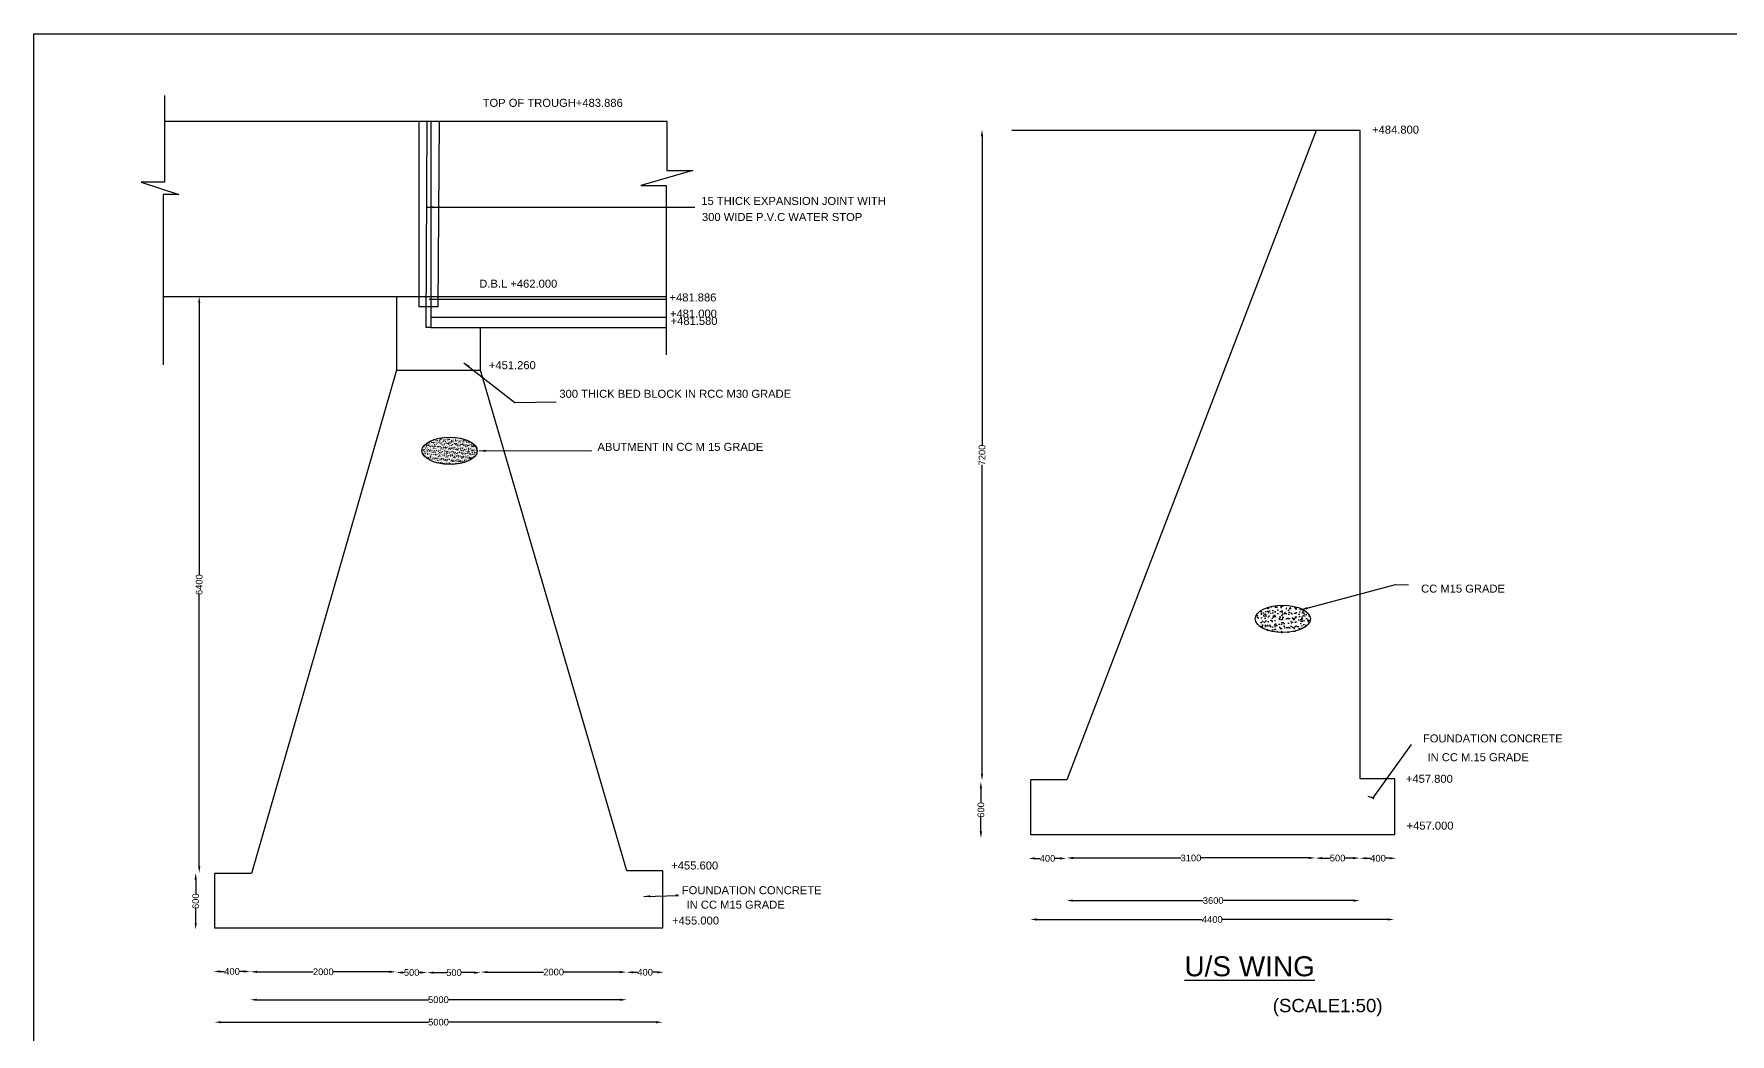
# Model space of a CAD drawing. Header units: millimetres. Extents: x 2543178 to 2557692, y 44357851 to 44367286.
# Drawn here: x 2543178 to 2549535, y 44363536 to 44367286 of the extents above; entities that cross this region are included whole.
import ezdxf

# ---------------------------------------------------------------- set-up
doc = ezdxf.new("R2010")
doc.units = ezdxf.units.MM
doc.header["$MEASUREMENT"] = 0
doc.layers.add('DIMENSION', color=7, linetype='Continuous')
doc.layers.add('TEXT', color=7, linetype='Continuous')
doc.styles.get("Standard").update_dxf_attribs({"font": 'arial.ttf', "height": 25})
doc.dimstyles.get("Standard").update_dxf_attribs({"dimtxt": 25, "dimasz": 25, "dimexe": 0.18, "dimexo": 0.0625, "dimgap": 0.09, "dimtad": 0, "dimdec": 0, "dimzin": 0, "dimdsep": 46, "dimtxsty": 'Standard', "dimcen": 0.09, "dimse1": 1, "dimse2": 1, "dimadec": 0, "dimazin": 0, "dimtfac": 1, "dimtdec": 0, "dimtofl": 0, "dimtmove": 0, "dimatfit": 3, "dimfxl": 1, "dimtolj": 1, "dimtzin": 0, "dimarcsym": 0})

# ---------------------------------------------------------------- blocks, each defined once
blk = doc.blocks.new('*D53')
at = {"layer": 'Defpoints', "color": 0, "transparency": 16777216}
for p in [(2543784.1, 44364140.6), (2543803.1, 44364140.6), (2543801.9, 44363928)]:
    blk.add_point(p, dxfattribs=at)
at = {"layer": 'TEXT', "color": 0, "lineweight": -2, "transparency": 16777216}
for p, q in [((2543784.1, 44364115.6), (2543784.1, 44364062)), ((2543784.1, 44363953), (2543784.1, 44364006.6))]:
    blk.add_line(p, q, dxfattribs=at)
at = {"layer": 'TEXT', "color": 0, "transparency": 16777216}
for points in [[(2543779.9, 44364115.6), (2543788.3, 44364115.6), (2543784.1, 44364140.6)], [(2543779.9, 44363953), (2543788.3, 44363953), (2543784.1, 44363928)]]:
    blk.add_solid(points, dxfattribs=at)
at = {"layer": 'TEXT', "color": 0, "transparency": 16777216, "insert": (2543784.1, 44364034.3), "char_height": 25, "attachment_point": 5, "rotation": 90}
blk.add_mtext('\\A1;600', dxfattribs=at)
blk = doc.blocks.new('*D54')
at = {"layer": 'Defpoints', "color": 0, "transparency": 16777216}
for p in [(2543784.1, 44366302.1), (2543797.3, 44366302.1), (2543784.1, 44364140.6)]:
    blk.add_point(p, dxfattribs=at)
at = {"layer": 'TEXT', "color": 0, "lineweight": -2, "transparency": 16777216}
for p, q in [((2543797.3, 44366277.1), (2543797.3, 44365258.8)), ((2543797.3, 44364165.6), (2543797.3, 44365183.9))]:
    blk.add_line(p, q, dxfattribs=at)
at = {"layer": 'TEXT', "color": 0, "transparency": 16777216}
for points in [[(2543793.2, 44366277.1), (2543801.5, 44366277.1), (2543797.3, 44366302.1)], [(2543793.2, 44364165.6), (2543801.5, 44364165.6), (2543797.3, 44364140.6)]]:
    blk.add_solid(points, dxfattribs=at)
at = {"layer": 'TEXT', "color": 0, "transparency": 16777216, "insert": (2543797.3, 44365221.3), "char_height": 25, "attachment_point": 5, "rotation": 90}
blk.add_mtext('\\A1;6400', dxfattribs=at)
blk = doc.blocks.new('*D55')
at = {"layer": 'Defpoints', "color": 0, "transparency": 16777216}
for p in [(2543851.3, 44363772.2), (2543851.3, 44363771), (2543989.3, 44363771.4)]:
    blk.add_point(p, dxfattribs=at)
at = {"layer": 'TEXT', "color": 0, "lineweight": -2, "transparency": 16777216}
for p, q in [((2543876.3, 44363771), (2543892.1, 44363771)), ((2543964.3, 44363771), (2543948.4, 44363771))]:
    blk.add_line(p, q, dxfattribs=at)
at = {"layer": 'TEXT', "color": 0, "transparency": 16777216}
for points in [[(2543876.3, 44363775.1), (2543876.3, 44363766.8), (2543851.3, 44363771)], [(2543964.3, 44363775.1), (2543964.3, 44363766.8), (2543989.3, 44363771)]]:
    blk.add_solid(points, dxfattribs=at)
at = {"layer": 'TEXT', "color": 0, "transparency": 16777216, "insert": (2543920.3, 44363771), "char_height": 25, "attachment_point": 5}
blk.add_mtext('\\A1;400', dxfattribs=at)
blk = doc.blocks.new('*D56')
at = {"layer": 'Defpoints', "color": 0, "transparency": 16777216}
for p in [(2543989.3, 44363771), (2544535.4, 44363770.6), (2544535.4, 44363769.6)]:
    blk.add_point(p, dxfattribs=at)
at = {"layer": 'TEXT', "color": 0, "lineweight": -2, "transparency": 16777216}
for p, q in [((2544014.3, 44363769.6), (2544224.8, 44363769.6)), ((2544510.4, 44363769.6), (2544299.9, 44363769.6))]:
    blk.add_line(p, q, dxfattribs=at)
at = {"layer": 'TEXT', "color": 0, "transparency": 16777216}
for points in [[(2544014.3, 44363773.8), (2544014.3, 44363765.5), (2543989.3, 44363769.6)], [(2544510.4, 44363773.8), (2544510.4, 44363765.5), (2544535.4, 44363769.6)]]:
    blk.add_solid(points, dxfattribs=at)
at = {"layer": 'TEXT', "color": 0, "transparency": 16777216, "insert": (2544262.4, 44363769.6), "char_height": 25, "attachment_point": 5}
blk.add_mtext('\\A1;2000', dxfattribs=at)
blk = doc.blocks.new('*D57')
at = {"layer": 'Defpoints', "color": 0, "transparency": 16777216}
for p in [(2544535.4, 44363769.6), (2544651.6, 44363770.6), (2544651.6, 44363767.1)]:
    blk.add_point(p, dxfattribs=at)
at = {"layer": 'TEXT', "color": 0, "lineweight": -2, "transparency": 16777216}
for p, q in [((2544560.4, 44363767.1), (2544565.8, 44363767.1)), ((2544626.6, 44363767.1), (2544621.2, 44363767.1))]:
    blk.add_line(p, q, dxfattribs=at)
at = {"layer": 'TEXT', "color": 0, "transparency": 16777216}
for points in [[(2544560.4, 44363771.3), (2544560.4, 44363762.9), (2544535.4, 44363767.1)], [(2544626.6, 44363771.3), (2544626.6, 44363762.9), (2544651.6, 44363767.1)]]:
    blk.add_solid(points, dxfattribs=at)
at = {"layer": 'TEXT', "color": 0, "transparency": 16777216, "insert": (2544593.5, 44363767.1), "char_height": 25, "attachment_point": 5}
blk.add_mtext('\\A1;500', dxfattribs=at)
blk = doc.blocks.new('*D58')
at = {"layer": 'Defpoints', "color": 0, "transparency": 16777216}
for p in [(2544651.6, 44363767.1), (2544852.7, 44363770.1), (2544852.7, 44363766.6)]:
    blk.add_point(p, dxfattribs=at)
at = {"layer": 'TEXT', "color": 0, "lineweight": -2, "transparency": 16777216}
for p, q in [((2544676.6, 44363766.6), (2544724.5, 44363766.6)), ((2544827.7, 44363766.6), (2544779.8, 44363766.6))]:
    blk.add_line(p, q, dxfattribs=at)
at = {"layer": 'TEXT', "color": 0, "transparency": 16777216}
for points in [[(2544676.6, 44363770.7), (2544676.6, 44363762.4), (2544651.6, 44363766.6)], [(2544827.7, 44363770.7), (2544827.7, 44363762.4), (2544852.7, 44363766.6)]]:
    blk.add_solid(points, dxfattribs=at)
at = {"layer": 'TEXT', "color": 0, "transparency": 16777216, "insert": (2544752.1, 44363766.6), "char_height": 25, "attachment_point": 5}
blk.add_mtext('\\A1;500', dxfattribs=at)
blk = doc.blocks.new('*D59')
at = {"layer": 'Defpoints', "color": 0, "transparency": 16777216}
for p in [(2545398.7, 44363776.8), (2544852.7, 44363766.6), (2545398.7, 44363768.7)]:
    blk.add_point(p, dxfattribs=at)
at = {"layer": 'TEXT', "color": 0, "lineweight": -2, "transparency": 16777216}
for p, q in [((2544877.7, 44363768.7), (2545088.1, 44363768.7)), ((2545373.7, 44363768.7), (2545163.3, 44363768.7))]:
    blk.add_line(p, q, dxfattribs=at)
at = {"layer": 'TEXT', "color": 0, "transparency": 16777216}
for points in [[(2544877.7, 44363772.8), (2544877.7, 44363764.5), (2544852.7, 44363768.7)], [(2545373.7, 44363772.8), (2545373.7, 44363764.5), (2545398.7, 44363768.7)]]:
    blk.add_solid(points, dxfattribs=at)
at = {"layer": 'TEXT', "color": 0, "transparency": 16777216, "insert": (2545125.7, 44363768.7), "char_height": 25, "attachment_point": 5}
blk.add_mtext('\\A1;2000', dxfattribs=at)
blk = doc.blocks.new('*D60')
at = {"layer": 'Defpoints', "color": 0, "transparency": 16777216}
for p in [(2545398.7, 44363768.7), (2545538.4, 44363768.7), (2545538.4, 44363767.9)]:
    blk.add_point(p, dxfattribs=at)
at = {"layer": 'TEXT', "color": 0, "lineweight": -2, "transparency": 16777216}
for p, q in [((2545423.7, 44363767.9), (2545440.4, 44363767.9)), ((2545513.4, 44363767.9), (2545496.7, 44363767.9))]:
    blk.add_line(p, q, dxfattribs=at)
at = {"layer": 'TEXT', "color": 0, "transparency": 16777216}
for points in [[(2545423.7, 44363772), (2545423.7, 44363763.7), (2545398.7, 44363767.9)], [(2545513.4, 44363772), (2545513.4, 44363763.7), (2545538.4, 44363767.9)]]:
    blk.add_solid(points, dxfattribs=at)
at = {"layer": 'TEXT', "color": 0, "transparency": 16777216, "insert": (2545468.6, 44363767.9), "char_height": 25, "attachment_point": 5}
blk.add_mtext('\\A1;400', dxfattribs=at)
blk = doc.blocks.new('*D61')
at = {"layer": 'Defpoints', "color": 0, "transparency": 16777216}
for p in [(2543988, 44363659), (2545399.8, 44363669.7), (2545399.8, 44363665)]:
    blk.add_point(p, dxfattribs=at)
at = {"layer": 'TEXT', "color": 0, "lineweight": -2, "transparency": 16777216}
for p, q in [((2544013, 44363665), (2544656.6, 44363665)), ((2545374.8, 44363665), (2544731.3, 44363665))]:
    blk.add_line(p, q, dxfattribs=at)
at = {"layer": 'TEXT', "color": 0, "transparency": 16777216}
for points in [[(2544013, 44363669.1), (2544013, 44363660.8), (2543988, 44363665)], [(2545374.8, 44363669.1), (2545374.8, 44363660.8), (2545399.8, 44363665)]]:
    blk.add_solid(points, dxfattribs=at)
at = {"layer": 'TEXT', "color": 0, "transparency": 16777216, "insert": (2544693.9, 44363665), "char_height": 25, "attachment_point": 5}
blk.add_mtext('\\A1;5000', dxfattribs=at)
blk = doc.blocks.new('*D62')
at = {"layer": 'Defpoints', "color": 0, "transparency": 16777216}
for p in [(2545534.2, 44363584.8), (2543854.2, 44363574.9), (2545534.2, 44363580.8)]:
    blk.add_point(p, dxfattribs=at)
at = {"layer": 'TEXT', "color": 0, "lineweight": -2, "transparency": 16777216}
for p, q in [((2543879.2, 44363580.8), (2544656.8, 44363580.8)), ((2545509.2, 44363580.8), (2544731.6, 44363580.8))]:
    blk.add_line(p, q, dxfattribs=at)
at = {"layer": 'TEXT', "color": 0, "transparency": 16777216}
for points in [[(2543879.2, 44363585), (2543879.2, 44363576.6), (2543854.2, 44363580.8)], [(2545509.2, 44363585), (2545509.2, 44363576.6), (2545534.2, 44363580.8)]]:
    blk.add_solid(points, dxfattribs=at)
at = {"layer": 'TEXT', "color": 0, "transparency": 16777216, "insert": (2544694.2, 44363580.8), "char_height": 25, "attachment_point": 5}
blk.add_mtext('\\A1;5000', dxfattribs=at)
blk = doc.blocks.new('*D63')
at = {"layer": 'Defpoints', "color": 0, "transparency": 16777216}
for p in [(2548276.3, 44363967), (2548276.3, 44363965.9), (2546912.8, 44363961.6)]:
    blk.add_point(p, dxfattribs=at)
at = {"layer": 'TEXT', "color": 0, "lineweight": -2, "transparency": 16777216}
for p, q in [((2546937.8, 44363965.9), (2547556.7, 44363965.9)), ((2548251.3, 44363965.9), (2547632.4, 44363965.9))]:
    blk.add_line(p, q, dxfattribs=at)
at = {"layer": 'TEXT', "color": 0, "transparency": 16777216}
for points in [[(2546937.8, 44363970.1), (2546937.8, 44363961.7), (2546912.8, 44363965.9)], [(2548251.3, 44363970.1), (2548251.3, 44363961.7), (2548276.3, 44363965.9)]]:
    blk.add_solid(points, dxfattribs=at)
at = {"layer": 'TEXT', "color": 0, "transparency": 16777216, "insert": (2547594.5, 44363965.9), "char_height": 25, "attachment_point": 5}
blk.add_mtext('\\A1;4400', dxfattribs=at)
blk = doc.blocks.new('*D64')
at = {"layer": 'Defpoints', "color": 0, "transparency": 16777216}
for p in [(2547047.9, 44364057.4), (2547047.9, 44364036.8), (2548147.5, 44364050.9)]:
    blk.add_point(p, dxfattribs=at)
at = {"layer": 'TEXT', "color": 0, "lineweight": -2, "transparency": 16777216}
for p, q in [((2547072.9, 44364036.8), (2547560.3, 44364036.8)), ((2548122.5, 44364036.8), (2547635.1, 44364036.8))]:
    blk.add_line(p, q, dxfattribs=at)
at = {"layer": 'TEXT', "color": 0, "transparency": 16777216}
for points in [[(2547072.9, 44364041), (2547072.9, 44364032.7), (2547047.9, 44364036.8)], [(2548122.5, 44364041), (2548122.5, 44364032.7), (2548147.5, 44364036.8)]]:
    blk.add_solid(points, dxfattribs=at)
at = {"layer": 'TEXT', "color": 0, "transparency": 16777216, "insert": (2547597.7, 44364036.8), "char_height": 25, "attachment_point": 5}
blk.add_mtext('\\A1;3600', dxfattribs=at)
blk = doc.blocks.new('*D65')
at = {"layer": 'Defpoints', "color": 0, "transparency": 16777216}
for p in [(2546905.4, 44364194.9), (2546905.4, 44364189), (2547048.2, 44364190.5)]:
    blk.add_point(p, dxfattribs=at)
at = {"layer": 'TEXT', "color": 0, "lineweight": -2, "transparency": 16777216}
for p, q in [((2546930.4, 44364194.9), (2546948.6, 44364194.9)), ((2547023.2, 44364194.9), (2547005, 44364194.9))]:
    blk.add_line(p, q, dxfattribs=at)
at = {"layer": 'TEXT', "color": 0, "transparency": 16777216}
for points in [[(2546930.4, 44364199.1), (2546930.4, 44364190.7), (2546905.4, 44364194.9)], [(2547023.2, 44364199.1), (2547023.2, 44364190.7), (2547048.2, 44364194.9)]]:
    blk.add_solid(points, dxfattribs=at)
at = {"layer": 'TEXT', "color": 0, "transparency": 16777216, "insert": (2546976.8, 44364194.9), "char_height": 25, "attachment_point": 5}
blk.add_mtext('\\A1;400', dxfattribs=at)
blk = doc.blocks.new('*D66')
at = {"layer": 'Defpoints', "color": 0, "transparency": 16777216}
for p in [(2547048.2, 44364194.9), (2547980.8, 44364196.6), (2547980.8, 44364190.8)]:
    blk.add_point(p, dxfattribs=at)
at = {"layer": 'TEXT', "color": 0, "lineweight": -2, "transparency": 16777216}
for p, q in [((2547073.2, 44364196.6), (2547477.1, 44364196.6)), ((2547955.8, 44364196.6), (2547551.9, 44364196.6))]:
    blk.add_line(p, q, dxfattribs=at)
at = {"layer": 'TEXT', "color": 0, "transparency": 16777216}
for points in [[(2547073.2, 44364200.8), (2547073.2, 44364192.4), (2547048.2, 44364196.6)], [(2547955.8, 44364200.8), (2547955.8, 44364192.4), (2547980.8, 44364196.6)]]:
    blk.add_solid(points, dxfattribs=at)
at = {"layer": 'TEXT', "color": 0, "transparency": 16777216, "insert": (2547514.5, 44364196.6), "char_height": 25, "attachment_point": 5}
blk.add_mtext('\\A1;3100', dxfattribs=at)
blk = doc.blocks.new('*D67')
at = {"layer": 'Defpoints', "color": 0, "transparency": 16777216}
for p in [(2547980.8, 44364196.6), (2548147.4, 44364196), (2548147.4, 44364194.9)]:
    blk.add_point(p, dxfattribs=at)
at = {"layer": 'TEXT', "color": 0, "lineweight": -2, "transparency": 16777216}
for p, q in [((2548005.8, 44364196), (2548036.4, 44364196)), ((2548122.4, 44364196), (2548091.8, 44364196))]:
    blk.add_line(p, q, dxfattribs=at)
at = {"layer": 'TEXT', "color": 0, "transparency": 16777216}
for points in [[(2548005.8, 44364200.2), (2548005.8, 44364191.9), (2547980.8, 44364196)], [(2548122.4, 44364200.2), (2548122.4, 44364191.9), (2548147.4, 44364196)]]:
    blk.add_solid(points, dxfattribs=at)
at = {"layer": 'TEXT', "color": 0, "transparency": 16777216, "insert": (2548064.1, 44364196), "char_height": 25, "attachment_point": 5}
blk.add_mtext('\\A1;500', dxfattribs=at)
blk = doc.blocks.new('*D68')
at = {"layer": 'Defpoints', "color": 0, "transparency": 16777216}
for p in [(2548147.4, 44364196), (2548283.9, 44364196), (2548283.9, 44364195.4)]:
    blk.add_point(p, dxfattribs=at)
at = {"layer": 'TEXT', "color": 0, "lineweight": -2, "transparency": 16777216}
for p, q in [((2548172.4, 44364195.4), (2548187.5, 44364195.4)), ((2548258.9, 44364195.4), (2548243.8, 44364195.4))]:
    blk.add_line(p, q, dxfattribs=at)
at = {"layer": 'TEXT', "color": 0, "transparency": 16777216}
for points in [[(2548172.4, 44364199.6), (2548172.4, 44364191.3), (2548147.4, 44364195.4)], [(2548258.9, 44364199.6), (2548258.9, 44364191.3), (2548283.9, 44364195.4)]]:
    blk.add_solid(points, dxfattribs=at)
at = {"layer": 'TEXT', "color": 0, "transparency": 16777216, "insert": (2548215.6, 44364195.4), "char_height": 25, "attachment_point": 5}
blk.add_mtext('\\A1;400', dxfattribs=at)
blk = doc.blocks.new('*D69')
at = {"layer": 'Defpoints', "color": 0, "transparency": 16777216}
for p in [(2546725.7, 44364482.6), (2546727.2, 44364482.6), (2546727.2, 44364270.8)]:
    blk.add_point(p, dxfattribs=at)
at = {"layer": 'TEXT', "color": 0, "lineweight": -2, "transparency": 16777216}
for p, q in [((2546727.2, 44364457.6), (2546727.2, 44364404.4)), ((2546727.2, 44364295.8), (2546727.2, 44364348.9))]:
    blk.add_line(p, q, dxfattribs=at)
at = {"layer": 'TEXT', "color": 0, "transparency": 16777216}
for points in [[(2546723, 44364457.6), (2546731.3, 44364457.6), (2546727.2, 44364482.6)], [(2546723, 44364295.8), (2546731.3, 44364295.8), (2546727.2, 44364270.8)]]:
    blk.add_solid(points, dxfattribs=at)
at = {"layer": 'TEXT', "color": 0, "transparency": 16777216, "insert": (2546727.2, 44364376.7), "char_height": 25, "attachment_point": 5, "rotation": 90}
blk.add_mtext('\\A1;600', dxfattribs=at)
blk = doc.blocks.new('*D70')
at = {"layer": 'Defpoints', "color": 0, "transparency": 16777216}
for p in [(2546727, 44366927.7), (2546731.3, 44366927.7), (2546727.9, 44364486.9)]:
    blk.add_point(p, dxfattribs=at)
at = {"layer": 'TEXT', "color": 0, "lineweight": -2, "transparency": 16777216}
for p, q in [((2546731.3, 44366902.7), (2546731.3, 44365744.6)), ((2546731.3, 44364511.9), (2546731.3, 44365670))]:
    blk.add_line(p, q, dxfattribs=at)
at = {"layer": 'TEXT', "color": 0, "transparency": 16777216}
for points in [[(2546727.2, 44366902.7), (2546735.5, 44366902.7), (2546731.3, 44366927.7)], [(2546727.2, 44364511.9), (2546735.5, 44364511.9), (2546731.3, 44364486.9)]]:
    blk.add_solid(points, dxfattribs=at)
at = {"layer": 'TEXT', "color": 0, "transparency": 16777216, "insert": (2546731.3, 44365707.3), "char_height": 25, "attachment_point": 5, "rotation": 90}
blk.add_mtext('\\A1;7200', dxfattribs=at)

msp = doc.modelspace()

# ---------------------------------------------------------------- hatches: boundary and pattern name
at = {"layer": 'TEXT'}
h = msp.add_hatch(dxfattribs=at)
h.set_pattern_fill('AR-CONC', color=0, scale=2, style=0)
h.set_pattern_definition([(50, (0, 0), (14.345203652, -1.2550426997), [1.5, -16.5]), (355, (0, 0), (-2.7750266723, 15.043842674), [1.2, -13.2]), (100.4514, (1.195, -0.105), (11.5701876343, 13.7887908412), [1.2748038, -14.02284224]), (46.1842, (0, 4), (21.3448209725, -3.3103802866), [2.25, -24.75]), (96.6356, (1.779, 3.724), (18.693254111, 19.482357418), [1.91220576, -21.03426]), (351.1842, (0, 4), (18.693238903, 19.482372019), [1.8, -19.8]), (21, (2, 3), (11.9381410424, -8.0523778133), [1.5, -16.5]), (326, (2, 3), (4.8663066384, 14.503000901), [1.2, -13.2]), (71.4514, (2.995, 2.329), (16.8044525716, 6.450609934), [1.2748038, -14.02284224]), (37.5, (0, 0), (0.24319710635, 6.6578770766), [0, -13.04, 0, -13.4, 0, -13.25]), (7.5, (0, 0), (5.2613907488, 7.8882342376), [0, -7.64, 0, -12.74, 0, -5.05]), (327.5, (-4.46, 0), (10.67644872345, -0.4510974347), [0, -5, 0, -15.6, 0, -20.7]), (317.5, (-6.46, 0), (11.6637233868, 2.0020996466), [0, -6.5, 0, -10.36, 0, -14.7])])
edge = h.paths.add_edge_path()
edge.add_ellipse((2544735.9, 44365723.2), major_axis=(-103.6, 0.5), ratio=0.493873, start_angle=0, end_angle=360)
h = msp.add_hatch(dxfattribs=at)
h.set_pattern_fill('AR-CONC', color=0, scale=5, style=0)
h.set_pattern_definition([(50, (0, 0), (35.86300913, -3.13760675), [3.75, -41.25]), (355, (0, 0), (-6.93756668, 37.609606685), [3, -33]), (100.4514, (2.99, -0.26), (28.925469086, 34.471977103), [3.1870095, -35.0571056]), (46.1842, (0, 10), (53.36205243, -8.275950716), [5.625, -61.875]), (96.6356, (4.447, 9.31), (46.73313528, 48.705893545), [4.7805144, -52.58565]), (351.1842, (0, 10), (46.73309726, 48.705930046), [4.5, -49.5]), (21, (5, 7.5), (29.845352606, -20.130944533), [3.75, -41.25]), (326, (5, 7.5), (12.165766596, 36.257502252), [3, -33]), (71.4514, (7.487, 5.822), (42.01113143, 16.126524835), [3.1870095, -35.0571056]), (37.5, (0, 0), (0.607992766, 16.6446926916), [0, -32.6, 0, -33.5, 0, -33.125]), (7.5, (0, 0), (13.153476872, 19.720585594), [0, -19.1, 0, -31.85, 0, -12.625]), (327.5, (-11.15, 0), (26.6911218086, -1.1277435867), [0, -12.5, 0, -39, 0, -51.75]), (317.5, (-16.15, 0), (29.159308467, 5.005249117), [0, -16.25, 0, -25.9, 0, -36.75])])
edge = h.paths.add_edge_path()
edge.add_ellipse((2547859, 44365092.9), major_axis=(-103.6, 0.5), ratio=0.493873, start_angle=0, end_angle=360)

# ---------------------------------------------------------------- linework, layer by layer
at = {"layer": 'DIMENSION', "color": 0}
msp.add_lwpolyline([(2557690.5, 44357851), (2543177.8, 44357851), (2543177.8, 44367286.1), (2557690.5, 44367286.1)], close=True, dxfattribs=at)
at = {"layer": 'TEXT', "color": 0}
for points in [[(2543666.7, 44367055.1), (2543666.7, 44366958.7), (2545549.9, 44366958.7), (2545549.9, 44366774.4), (2545647.9, 44366774.4), (2545452, 44366717.9), (2545548.1, 44366717.5), (2545548.1, 44366083.2)], [(2543666.7, 44366958.7), (2543666.7, 44366729.8), (2543579.9, 44366729.8), (2543721.3, 44366684.3), (2543662.7, 44366684.3), (2543662.7, 44366045.3)], [(2544696.6, 44366958.7), (2544692.3, 44366262.5), (2544692.3, 44366262.5), (2544622.1, 44366262.5), (2544622.1, 44366958.7)], [(2544665.3, 44366223), (2544665.3, 44366186), (2544647.8, 44366186), (2544647.8, 44366186), (2544652, 44366958.7)], [(2544665.3, 44366958.7), (2544665.3, 44366186), (2545548.1, 44366186)], [(2546913.5, 44364487.2), (2546913.5, 44364487.2), (2546913.5, 44364284.5), (2548278.1, 44364284.5), (2548278.1, 44364492.9), (2548149, 44364492.9), (2548149, 44366923.7), (2548149, 44366923.7), (2546842.9, 44366923.7)], [(2547983.3, 44366923.7), (2547049.4, 44364488.9), (2546913.5, 44364488.9)], [(2544650.2, 44366636.4), (2545655.5, 44366636.4)], [(2543662.7, 44366302.1), (2545548.1, 44366302.1)], [(2544536.6, 44366302.1), (2544536.6, 44366025.8), (2544851.9, 44366025.8), (2544851.9, 44366186)], [(2545548.1, 44366290.5), (2544665.3, 44366290.5), (2544658.7, 44366290.5)], [(2545548.1, 44366223), (2544665.3, 44366223)], [(2544536.6, 44366025.8), (2543992.9, 44364138.9), (2543854.7, 44364138.9), (2543854.7, 44363935), (2545534.7, 44363935), (2545534.7, 44364148.9), (2545400.5, 44364148.9), (2544851.9, 44366025.8)]]:
    msp.add_lwpolyline(points, dxfattribs=at)
for centre in [(2544735.9, 44365723.2), (2547859, 44365092.9)]:
    msp.add_ellipse(centre, major_axis=(-103.6, 0.5), ratio=0.493873, dxfattribs=at)

# ---------------------------------------------------------------- texts
at = {"layer": 'DIMENSION', "color": 0}
for s, height, p in [('%%UU/S WING', 75, (2547490.1, 44363753)), ('(SCALE1:50)', 50, (2547821.1, 44363618.3))]:
    msp.add_text(s, height=height, dxfattribs=at).set_placement(p)
at = {"layer": 'TEXT', "color": 0}
for s, p in [('TOP OF TROUGH+483.886', (2544859.7, 44367012.7)), ('TOP OF TROUGH+483.886', (2544859.7, 44367012.7)), ('+484.800', (2548193.2, 44366912.2)), ('15 THICK EXPANSION JOINT WITH', (2545679.3, 44366644.9)), ('300 WIDE P.V.C WATER STOP', (2545681.7, 44366584.8)), ('D.B.L +462.000', (2544847, 44366334.7)), ('+481.886', (2545559.9, 44366283.1)), ('+481.000', (2545561.7, 44366222.4)), ('+481.580', (2545564, 44366195)), ('+451.260', (2544882.9, 44366029.1)), ('300 THICK BED BLOCK IN RCC M30 GRADE', (2545147.2, 44365921.9)), ('ABUTMENT IN CC M 15 GRADE', (2545290.1, 44365722.9)), ('CC M15 GRADE', (2548377.1, 44365191.4)), ('FOUNDATION CONCRETE', (2548384, 44364629.8)), ('IN CC M.15 GRADE', (2548401.1, 44364559.4)), ('+457.800', (2548320, 44364478.4)), ('+457.000', (2548322.6, 44364302.8)), ('+455.600', (2545566.5, 44364153.3)), ('FOUNDATION CONCRETE', (2545606.2, 44364060.6)), ('IN CC M15 GRADE', (2545623.9, 44364006.5)), ('+455.000', (2545569.6, 44363947))]:
    msp.add_text(s, height=30, dxfattribs=at).set_placement(p)

# ---------------------------------------------------------------- dimensions: what is measured, and where the dimension line sits
for base, p1, p2, text, picture, middle in [((2546731.3, 44366927.7), (2546727.9, 44364486.9), (2546727, 44366927.7), '7200', '*D70', (2546731.3, 44365707.3)), ((2543797.3, 44366302.1), (2543784.1, 44364140.6), (2543784.1, 44366302.1), '6400', '*D54', (2543797.3, 44365221.3)), ((2546727.2, 44364482.6), (2546727.2, 44364270.8), (2546725.7, 44364482.6), '600', '*D69', (2546727.2, 44364376.7)), ((2543784.1, 44364140.6), (2543801.9, 44363928), (2543803.1, 44364140.6), '600', '*D53', (2543784.1, 44364034.3))]:
    dim = msp.add_linear_dim(base=base, p1=p1, p2=p2, angle=90, text=text, dimstyle='Standard', dxfattribs=at)
    dim.commit()
    dim.dimension.update_dxf_attribs({"geometry": picture, "text_midpoint": middle})
for base, p1, p2, text, picture, middle in [((2546905.4, 44364194.9), (2547048.2, 44364190.5), (2546905.4, 44364189), '400', '*D65', (2546976.8, 44364194.9)), ((2547980.8, 44364196.6), (2547048.2, 44364194.9), (2547980.8, 44364190.8), '3100', '*D66', (2547514.5, 44364196.6)), ((2548147.4, 44364196), (2547980.8, 44364196.6), (2548147.4, 44364194.9), '500', '*D67', (2548064.1, 44364196)), ((2548283.9, 44364195.4), (2548147.4, 44364196), (2548283.9, 44364196), '400', '*D68', (2548215.6, 44364195.4)), ((2547047.9, 44364036.8), (2548147.5, 44364050.9), (2547047.9, 44364057.4), '3600', '*D64', (2547597.7, 44364036.8)), ((2548276.3, 44363965.9), (2546912.8, 44363961.6), (2548276.3, 44363967), '4400', '*D63', (2547594.5, 44363965.9)), ((2543851.3, 44363771), (2543989.3, 44363771.4), (2543851.3, 44363772.2), '400', '*D55', (2543920.3, 44363771)), ((2544535.4, 44363769.6), (2543989.3, 44363771), (2544535.4, 44363770.6), '2000', '*D56', (2544262.4, 44363769.6)), ((2544651.6, 44363767.1), (2544535.4, 44363769.6), (2544651.6, 44363770.6), '500', '*D57', (2544593.5, 44363767.1)), ((2544852.7, 44363766.6), (2544651.6, 44363767.1), (2544852.7, 44363770.1), '500', '*D58', (2544752.1, 44363766.6)), ((2545398.7, 44363768.7), (2544852.7, 44363766.6), (2545398.7, 44363776.8), '2000', '*D59', (2545125.7, 44363768.7)), ((2545538.4, 44363767.9), (2545398.7, 44363768.7), (2545538.4, 44363768.7), '400', '*D60', (2545468.6, 44363767.9)), ((2545399.8, 44363665), (2543988, 44363659), (2545399.8, 44363669.7), '5000', '*D61', (2544693.9, 44363665)), ((2545534.2, 44363580.8), (2543854.2, 44363574.9), (2545534.2, 44363584.8), '5000', '*D62', (2544694.2, 44363580.8))]:
    dim = msp.add_linear_dim(base=base, p1=p1, p2=p2, text=text, dimstyle='Standard', dxfattribs=at)
    dim.commit()
    dim.dimension.update_dxf_attribs({"geometry": picture, "text_midpoint": middle})

# ---------------------------------------------------------------- leaders
for points in [[(2544650.2, 44366636.4), (2545655.5, 44366636.4)], [(2544789.5, 44366053.4), (2544980.6, 44365903.8), (2545135.3, 44365906.8)], [(2544846.1, 44365722.9), (2545268.7, 44365724)], [(2547926.6, 44365127.1), (2548281.6, 44365221.3), (2548329.9, 44365220.6)], [(2548177.7, 44364428.5), (2548197, 44364421.5), (2548340.8, 44364622.4)], [(2545463.4, 44364052.4), (2545593.3, 44364055.6), (2545584.1, 44364058.8)]]:
    msp.add_leader(points, dimstyle='Standard', override={"dimgap": 0.09, "dimtad": 0}, dxfattribs=at)

doc.saveas('drawing.dxf')
